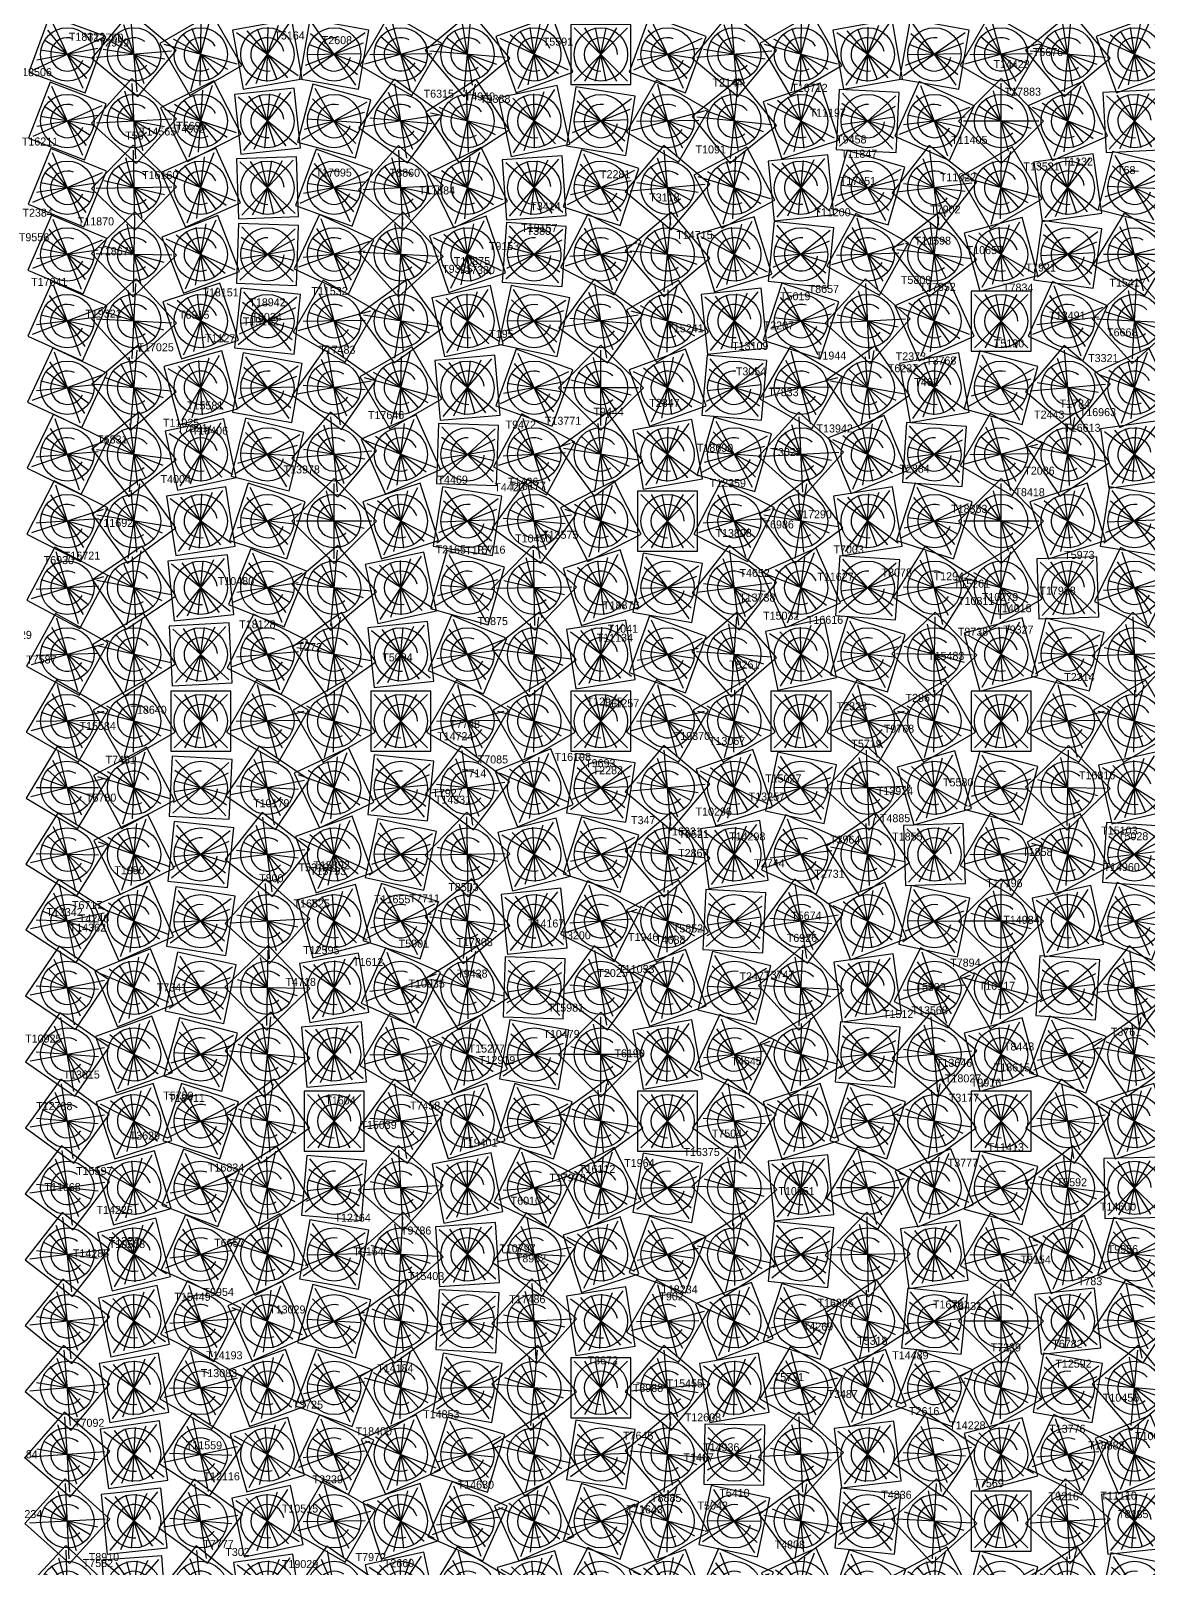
# Model space of a CAD drawing. Header units: metres. Extents: x -45 to 15052, y -45 to 15012.
# Drawn here: x 9045 to 10721, y 4729 to 7035 of the extents above; entities that cross this region are included whole.
import ezdxf

# ---------------------------------------------------------------- set-up
doc = ezdxf.new("R2010")
doc.units = ezdxf.units.M
for name, color, linetype in [('L0', 1, 'Continuous'), ('L1', 2, 'Continuous'), ('L10', 4, 'Continuous'), ('L11', 5, 'Continuous'), ('L2', 3, 'Continuous'), ('L3', 4, 'Continuous'), ('L4', 5, 'Continuous'), ('L5', 6, 'Continuous'), ('L6', 7, 'Continuous'), ('L7', 1, 'Continuous'), ('L8', 2, 'Continuous'), ('L9', 3, 'Continuous')]:
    doc.layers.add(name, color=color, linetype=linetype)

# ---------------------------------------------------------------- blocks, each defined once
blk = doc.blocks.new('CELL')
for p, q in [((-40, -40), (40, 40)), ((40, -40), (-40, 40)), ((-24, -40), (24, 40)), ((24, -40), (-24, 40)), ((-8, -40), (8, 40)), ((8, -40), (-8, 40))]:
    blk.add_line(p, q)
blk.add_lwpolyline([(-45, -45), (45, -45), (45, 45), (-45, 45)], close=True)
blk.add_circle((0, 0), 40)
blk.add_arc((0, 0), 25, 0, 270)

msp = doc.modelspace()

# ---------------------------------------------------------------- block references
at = {"layer": 'L0'}
for p, rotation in [((9800, 7000), 20), ((9900, 6900), 81), ((10000, 6800), 50), ((10100, 6700), 17), ((10200, 6600), 72), ((9100, 6500), 65), ((10300, 6500), 35), ((9200, 6400), 38), ((10400, 6400), 86.00000000000001), ((9300, 6300), 9), ((10500, 6300), 45), ((9400, 6200), 68), ((10600, 6200), 2), ((9500, 6100), 35), ((10700, 6100), 47), ((9700, 5900), 53), ((9800, 5800), 14), ((9900, 5700), 63), ((10000, 5600), 20), ((10100, 5500), 65), ((10200, 5400), 18), ((9100, 5300), 53), ((10300, 5300), 59.00000000000001), ((9200, 5200), 14), ((10400, 5200), 8), ((9300, 5100), 63), ((10500, 5100), 45), ((9400, 5000), 20), ((10600, 5000), 80), ((9500, 4900), 65), ((10700, 4900), 23), ((9600, 4800), 18), ((9700, 4700), 59.00000000000001)]:
    msp.add_blockref('CELL', p, dxfattribs=dict(at, rotation=rotation))
msp.add_blockref('CELL', (9600, 6000), dxfattribs=at)
at = {"layer": 'L1'}
msp.add_blockref('CELL', (9900, 7000), dxfattribs=at)
for p, rotation in [((10000, 6900), 59.99999999999999), ((10100, 6800), 28), ((10200, 6700), 84), ((9100, 6600), 66), ((10300, 6600), 48), ((9200, 6500), 40), ((10400, 6500), 10), ((10500, 6400), 59.99999999999999), ((9300, 6400), 12), ((9400, 6300), 72), ((10600, 6300), 18), ((9500, 6200), 40), ((10700, 6200), 64), ((9600, 6100), 6), ((9700, 6000), 59.99999999999999), ((9800, 5900), 22), ((9900, 5800), 72), ((10000, 5700), 30), ((10100, 5600), 76), ((10200, 5500), 30), ((9100, 5400), 54), ((10300, 5400), 72), ((9200, 5300), 16), ((10400, 5300), 22), ((9300, 5200), 66), ((10500, 5200), 59.99999999999999), ((9400, 5100), 24), ((10600, 5100), 6), ((9500, 5000), 70), ((10700, 5000), 40), ((9600, 4900), 24), ((9700, 4800), 66), ((9800, 4700), 16)]:
    msp.add_blockref('CELL', p, dxfattribs=dict(at, rotation=rotation))
at = {"layer": 'L10'}
for p, rotation in [((9600, 7000), 59.99999999999999), ((9700, 6900), 33), ((9800, 6800), 4), ((9900, 6700), 63), ((10000, 6600), 30), ((10100, 6500), 85), ((10200, 6400), 48), ((9100, 6300), 63), ((10300, 6300), 9), ((9200, 6200), 34), ((10400, 6200), 58), ((9300, 6100), 3), ((10500, 6100), 15), ((9400, 6000), 59.99999999999999), ((10600, 6000), 59.99999999999999), ((9500, 5900), 25), ((10700, 5900), 13), ((9600, 5800), 78), ((9700, 5700), 39), ((9800, 5600), 87.99999999999999), ((9900, 5500), 45), ((10100, 5300), 43.00000000000001), ((10200, 5200), 84), ((9100, 5100), 51), ((10300, 5100), 33), ((9200, 5000), 10), ((10400, 5000), 70), ((9300, 4900), 57.00000000000001), ((10500, 4900), 15), ((9400, 4800), 12), ((10600, 4800), 48), ((9500, 4700), 55), ((10700, 4700), 79)]:
    msp.add_blockref('CELL', p, dxfattribs=dict(at, rotation=rotation))
msp.add_blockref('CELL', (10000, 5400), dxfattribs=at)
at = {"layer": 'L11'}
for p, rotation in [((9700, 7000), 40), ((9800, 6900), 12), ((9900, 6800), 72), ((10000, 6700), 40), ((10100, 6600), 6), ((10200, 6500), 59.99999999999999), ((9100, 6400), 64), ((10300, 6400), 22), ((9200, 6300), 36), ((10400, 6300), 72), ((9300, 6200), 6), ((10500, 6200), 30), ((9400, 6100), 64), ((10600, 6100), 76), ((9500, 6000), 30), ((10700, 6000), 30), ((9600, 5900), 84), ((9700, 5800), 46), ((9800, 5700), 6), ((9900, 5600), 54), ((10000, 5500), 10), ((10100, 5400), 54), ((10200, 5300), 6), ((9100, 5200), 52.00000000000001), ((10300, 5200), 46), ((9200, 5100), 12), ((10400, 5100), 84), ((9300, 5000), 59.99999999999999), ((10500, 5000), 30), ((10600, 4900), 64), ((9400, 4900), 16), ((9500, 4800), 59.99999999999999), ((10700, 4800), 6), ((9600, 4700), 12)]:
    msp.add_blockref('CELL', p, dxfattribs=dict(at, rotation=rotation))
at = {"layer": 'L2'}
for p, rotation in [((10000, 7000), 70), ((10100, 6900), 39), ((10200, 6800), 6), ((9100, 6700), 67.00000000000001), ((10300, 6700), 61), ((9200, 6600), 42), ((10400, 6600), 24), ((9300, 6500), 15), ((10500, 6500), 75.00000000000001), ((10600, 6400), 34), ((9400, 6400), 76), ((9500, 6300), 45), ((10700, 6300), 81), ((9600, 6200), 12), ((9700, 6100), 67.00000000000001), ((9800, 6000), 30), ((9900, 5900), 81), ((10000, 5800), 40), ((10100, 5700), 87), ((10200, 5600), 42), ((9100, 5500), 55), ((10300, 5500), 85), ((9200, 5400), 18), ((10400, 5400), 36), ((9300, 5300), 68.99999999999999), ((10500, 5300), 75.00000000000001), ((9400, 5200), 28), ((10600, 5200), 22), ((9500, 5100), 75.00000000000001), ((10700, 5100), 57.00000000000001), ((9600, 5000), 30), ((9700, 4900), 73), ((9800, 4800), 24), ((9900, 4700), 63)]:
    msp.add_blockref('CELL', p, dxfattribs=dict(at, rotation=rotation))
at = {"layer": 'L3'}
for p, rotation in [((10100, 7000), 50), ((10200, 6900), 18), ((9100, 6800), 68), ((10300, 6800), 74), ((9200, 6700), 43.99999999999999), ((10400, 6700), 38), ((9300, 6600), 18), ((9400, 6500), 80), ((10600, 6500), 50), ((9500, 6400), 50), ((10700, 6400), 8), ((9600, 6300), 18), ((9700, 6200), 74), ((9800, 6100), 38), ((10000, 5900), 50), ((10100, 5800), 8), ((10200, 5700), 54), ((9100, 5600), 56), ((10300, 5600), 8), ((9200, 5500), 20), ((10400, 5500), 50), ((9300, 5400), 72), ((9400, 5300), 32), ((10600, 5300), 38), ((9500, 5200), 80), ((10700, 5200), 74), ((9600, 5100), 36), ((9700, 5000), 80), ((9800, 4900), 32), ((9900, 4800), 72), ((10000, 4700), 20)]:
    msp.add_blockref('CELL', p, dxfattribs=dict(at, rotation=rotation))
for p in [(10500, 6600), (9900, 6000), (10500, 5400)]:
    msp.add_blockref('CELL', p, dxfattribs=at)
at = {"layer": 'L4'}
for p, rotation in [((10200, 7000), 30), ((9100, 6900), 68.99999999999999), ((10300, 6900), 87), ((9200, 6800), 46), ((10400, 6800), 52.00000000000001), ((9300, 6700), 21), ((10500, 6700), 15), ((9400, 6600), 84), ((10600, 6600), 66), ((9500, 6500), 55), ((10700, 6500), 25), ((9600, 6400), 24), ((9700, 6300), 81), ((9800, 6200), 46), ((9900, 6100), 9), ((10000, 6000), 59.99999999999999), ((10100, 5900), 19), ((10200, 5800), 66), ((9100, 5700), 57.00000000000001), ((10300, 5700), 21), ((9200, 5600), 22), ((10400, 5600), 64), ((9300, 5500), 75.00000000000001), ((10500, 5500), 15), ((9400, 5400), 36), ((10600, 5400), 54), ((9500, 5300), 85), ((10700, 5300), 1), ((9600, 5200), 42), ((9700, 5100), 87), ((9800, 5000), 40), ((9900, 4900), 81), ((10000, 4800), 30), ((10100, 4700), 67.00000000000001)]:
    msp.add_blockref('CELL', p, dxfattribs=dict(at, rotation=rotation))
at = {"layer": 'L5'}
for p, rotation in [((9100, 7000), 70), ((10300, 7000), 10), ((9200, 6900), 48), ((10400, 6900), 66), ((9300, 6800), 24), ((10500, 6800), 30), ((9400, 6700), 87.99999999999999), ((10600, 6700), 82), ((9500, 6600), 59.99999999999999), ((10700, 6600), 42), ((9600, 6500), 30), ((9700, 6400), 87.99999999999999), ((9800, 6300), 54), ((9900, 6200), 18), ((10000, 6100), 70), ((10100, 6000), 30), ((10200, 5900), 78), ((9100, 5800), 58), ((10300, 5800), 34), ((9200, 5700), 24), ((10400, 5700), 78), ((9300, 5600), 78), ((10500, 5600), 30), ((9400, 5500), 40), ((10600, 5500), 70), ((10700, 5400), 18), ((9600, 5300), 48), ((9700, 5200), 4), ((9800, 5100), 48), ((10000, 4900), 40), ((10100, 4800), 78), ((10200, 4700), 24)]:
    msp.add_blockref('CELL', p, dxfattribs=dict(at, rotation=rotation))
for p in [(9500, 5400), (9900, 5000)]:
    msp.add_blockref('CELL', p, dxfattribs=at)
at = {"layer": 'L6'}
for p, rotation in [((9200, 7000), 50), ((10400, 7000), 80), ((9300, 6900), 27), ((10500, 6900), 45), ((10600, 6800), 8), ((9400, 6800), 2), ((9500, 6700), 65), ((10700, 6700), 59.00000000000001), ((9600, 6600), 36), ((9700, 6500), 5), ((9800, 6400), 62), ((9900, 6300), 27), ((10000, 6200), 80), ((10100, 6100), 41), ((9100, 5900), 59.00000000000001), ((10300, 5900), 47), ((9200, 5800), 26), ((10400, 5800), 2), ((9300, 5700), 81), ((10500, 5700), 45), ((9400, 5600), 43.99999999999999), ((10600, 5600), 86.00000000000001), ((10700, 5500), 35), ((9500, 5500), 5), ((9600, 5400), 54), ((9700, 5300), 11), ((9800, 5200), 56), ((9900, 5100), 9), ((10000, 5000), 50), ((10100, 4900), 89), ((10200, 4800), 36), ((9100, 4700), 47), ((10300, 4700), 71)]:
    msp.add_blockref('CELL', p, dxfattribs=dict(at, rotation=rotation))
msp.add_blockref('CELL', (10200, 6000), dxfattribs=at)
at = {"layer": 'L7'}
for p, rotation in [((9300, 7000), 30), ((10500, 7000), 59.99999999999999), ((9400, 6900), 6), ((10600, 6900), 24), ((9500, 6800), 70), ((10700, 6800), 76), ((9600, 6700), 42), ((9700, 6600), 12), ((9800, 6500), 70), ((9900, 6400), 36), ((10100, 6200), 52.00000000000001), ((10200, 6100), 12), ((9100, 6000), 59.99999999999999), ((10300, 6000), 59.99999999999999), ((9200, 5900), 28), ((10400, 5900), 16), ((10500, 5800), 59.99999999999999), ((9300, 5800), 84), ((9400, 5700), 48), ((10600, 5700), 12), ((9500, 5600), 10), ((10700, 5600), 52.00000000000001), ((9600, 5500), 59.99999999999999), ((9700, 5400), 18), ((9800, 5300), 64), ((9900, 5200), 18), ((10000, 5100), 59.99999999999999), ((10100, 5000), 10), ((10200, 4900), 48), ((9100, 4800), 48), ((10300, 4800), 84), ((10400, 4700), 28), ((9200, 4700), 4)]:
    msp.add_blockref('CELL', p, dxfattribs=dict(at, rotation=rotation))
msp.add_blockref('CELL', (10000, 6300), dxfattribs=at)
at = {"layer": 'L8'}
for p, rotation in [((10600, 7000), 40), ((9400, 7000), 10), ((9500, 6900), 75.00000000000001), ((10700, 6900), 3), ((9600, 6800), 48), ((9700, 6700), 19), ((9800, 6600), 78), ((9900, 6500), 45), ((10000, 6400), 10), ((10100, 6300), 63), ((10200, 6200), 24), ((9100, 6100), 61), ((10300, 6100), 73), ((9200, 6000), 30), ((10400, 6000), 30), ((10500, 5900), 75.00000000000001), ((9300, 5900), 87), ((9400, 5800), 52.00000000000001), ((10600, 5800), 28), ((9500, 5700), 15), ((10700, 5700), 68.99999999999999), ((9600, 5600), 66), ((9700, 5500), 25), ((9800, 5400), 72), ((9900, 5300), 27), ((10000, 5200), 70), ((10100, 5100), 21), ((10200, 5000), 59.99999999999999), ((9100, 4900), 49), ((10300, 4900), 7), ((9200, 4800), 6), ((10400, 4800), 42), ((9300, 4700), 51), ((10500, 4700), 75.00000000000001)]:
    msp.add_blockref('CELL', p, dxfattribs=dict(at, rotation=rotation))
at = {"layer": 'L9'}
for p, rotation in [((10700, 7000), 20), ((9500, 7000), 80), ((9600, 6900), 54), ((9700, 6800), 26), ((9800, 6700), 86.00000000000001), ((9900, 6600), 54), ((10000, 6500), 20), ((10100, 6400), 74), ((10200, 6300), 36), ((9100, 6200), 62), ((10300, 6200), 86.00000000000001), ((9200, 6100), 32), ((10400, 6100), 43.99999999999999), ((9400, 5900), 56), ((10600, 5900), 43.99999999999999), ((9500, 5800), 20), ((10700, 5800), 86.00000000000001), ((9600, 5700), 72), ((9700, 5600), 32), ((9800, 5500), 80), ((9900, 5400), 36), ((10000, 5300), 80), ((10100, 5200), 32), ((10200, 5100), 72), ((9100, 5000), 50), ((10300, 5000), 20), ((10400, 4900), 56), ((9200, 4900), 8), ((9300, 4800), 54), ((9400, 4700), 8), ((10600, 4700), 32)]:
    msp.add_blockref('CELL', p, dxfattribs=dict(at, rotation=rotation))
for p in [(9300, 6000), (10500, 6000), (10500, 4800)]:
    msp.add_blockref('CELL', p, dxfattribs=at)

# ---------------------------------------------------------------- texts
at = {"layer": 'L3'}
for s, p in [('T5164', (9410.4, 7022.3)), ('T18322', (9102.3, 7020.3)), ('T13760', (9129.7, 7019.1)), ('T2959', (9147, 7011.8)), ('T2608', (9481.4, 7015.3)), ('T5591', (9812.8, 7013)), ('T14423', (10488.5, 6979.3)), ('T5676', (10547.5, 6997.5)), ('T18506', (9022.4, 6967.3)), ('T2144', (10067.3, 6951.7)), ('T6315', (9634.2, 6935)), ('T4940', (9695.8, 6930.9)), ('T18712', (10185.5, 6943.8)), ('T17883', (10505.4, 6938)), ('T9388', (9718.8, 6927.3)), ('T11197', (10212.9, 6906.5)), ('T5696', (9263.3, 6886.9)), ('T16211', (9031.8, 6863.3)), ('T55', (9186.8, 6872.2)), ('T14565', (9208.8, 6878.3)), ('T4902', (9261.2, 6882.5)), ('T9458', (10252.7, 6866.4)), ('T11405', (10425.2, 6865.8)), ('T1091', (10041.9, 6851.4)), ('T11847', (10259.9, 6844.9)), ('T17095', (9472.1, 6816.7)), ('T8860', (9583.3, 6816.4)), ('T2281', (9898.7, 6814.3)), ('T13521', (10533.4, 6825.9)), ('T1132', (10592.2, 6833.2)), ('T68', (10673.8, 6820.5)), ('T16160', (9212.1, 6813)), ('T17451', (10258.1, 6804.2)), ('T11022', (10408.1, 6809.7)), ('T11884', (9626.9, 6789.9)), ('T3118', (9972.4, 6779.5)), ('T2384', (9032.7, 6756.5)), ('T3414', (9794.2, 6766.3)), ('T11200', (10220, 6757.1)), ('T7902', (10393.7, 6761.4)), ('T11870', (9115.6, 6743.5)), ('T19157', (9780.5, 6733.7)), ('T380', (9788.6, 6729.2)), ('T14715', (10013, 6723)), ('T9556', (9027.3, 6719.7)), ('T18677', (9146.4, 6698.7)), ('T9153', (9732, 6706.5)), ('T11598', (10370.5, 6714.6)), ('T10657', (10448.4, 6700.4)), ('T10875', (9679.5, 6684)), ('T17041', (9045.7, 6652.8)), ('T9325', (9661.9, 6672.3)), ('T17380', (9686.7, 6670.7)), ('T5808', (10349.8, 6655.8)), ('T7921', (10536.6, 6674.3)), ('T18151', (9302.5, 6637)), ('T11532', (9465.9, 6639)), ('T5019', (10168.6, 6631.2)), ('T8657', (10211.5, 6642.2)), ('T17852', (10377.7, 6645.3)), ('T7834', (10502.9, 6644.3)), ('T15417', (10662.4, 6651.6)), ('T18942', (9372.9, 6622.1)), ('T19321', (9126.9, 6605.1)), ('T6915', (9267.5, 6603.5)), ('T19102', (9363.1, 6593.4)), ('T6024', (9376, 6600.2)), ('T15241', (9999.5, 6583.1)), ('T2207', (10144, 6587.4)), ('T13491', (10572.2, 6602.3)), ('T1127', (9306.4, 6568.3)), ('T195', (9732.6, 6574.8)), ('T5190', (10489.2, 6560.5)), ('T6668', (10658.9, 6577.1)), ('T17025', (9205.2, 6554.7)), ('T17483', (9477.5, 6551)), ('T13109', (10096.7, 6556.7)), ('T1944', (10222.3, 6542.3)), ('T2373', (10342, 6541.1)), ('T3321', (10630.5, 6538.5)), ('T3054', (10102.3, 6518.6)), ('T6237', (10330.2, 6523.2)), ('T3768', (10387.4, 6534.8)), ('T462', (10369.8, 6502.5)), ('T2847', (9972.5, 6471.3)), ('T7833', (10150.9, 6487.3)), ('T1784', (10587.8, 6470.3)), ('T15581', (9279.4, 6467.4)), ('T17646', (9550.7, 6453)), ('T13771', (9816, 6444.5)), ('T9444', (9888.8, 6458)), ('T2443', (10549.4, 6453.7)), ('T16963', (10617.9, 6457.4)), ('T11025', (9243.4, 6441.5)), ('T7021', (9265, 6433.5)), ('T18406', (9286.6, 6429.7)), ('T9472', (9757.1, 6438.7)), ('T13942', (10223.3, 6432.9)), ('T16613', (10594.7, 6433.9)), ('T6831', (9144.7, 6416.4)), ('T18690', (10043.9, 6403.9)), ('T3022', (10155.6, 6397.5)), ('T4004', (9239.8, 6356.9)), ('T13978', (9424.2, 6371.5)), ('T4469', (9655, 6356.2)), ('T1426', (9760.7, 6353)), ('T2884', (10347.5, 6372.7)), ('T2086', (10534.8, 6369.6)), ('T4420', (9740.2, 6344.8)), ('T13177', (9763, 6347)), ('T12359', (10063, 6350.9)), ('T8418', (10520, 6337.3)), ('T18353', (10425.1, 6312.4)), ('T11692', (9144.2, 6291.3)), ('T6986', (10143.8, 6289)), ('T17290', (10191.8, 6304.2)), ('T10450', (9771.4, 6267.9)), ('T13575', (9811.8, 6273.5)), ('T13808', (10071.8, 6276.1)), ('T16721', (9094.8, 6242.2)), ('T2165', (9652.2, 6251.4)), ('T187', (9696.6, 6250.3)), ('T5716', (9711.4, 6251.2)), ('T7003', (10248.7, 6251.6)), ('T5973', (10594.6, 6243.3)), ('T6930', (9064.5, 6235.5)), ('T4652', (10107.7, 6216.2)), ('T8078', (10320.8, 6216.9)), ('T10480', (9325.6, 6204)), ('T11627', (10224.5, 6210.6)), ('T12942', (10398.9, 6211.3)), ('T15261', (10429, 6200.1)), ('T13738', (10107.2, 6179.3)), ('T10811', (10435.4, 6174.2)), ('T10279', (10471.2, 6180.1)), ('T17988', (10557.5, 6189.7)), ('T18876', (9903.2, 6167.6)), ('T15032', (10143.2, 6152.1)), ('T16616', (10208.8, 6145.9)), ('T14018', (10491.4, 6163.4)), ('T229', (9010.2, 6123.4)), ('T18128', (9357.7, 6139.2)), ('T9875', (9715.1, 6144)), ('T1041', (9910.2, 6132.6)), ('T8738', (10435.1, 6128.1)), ('T9327', (10503.1, 6131.4)), ('T272', (9445.1, 6105)), ('T11134', (9893.6, 6119.1)), ('T7587', (9038.2, 6086.4)), ('T5094', (9572.2, 6089.7)), ('T8261', (10092.2, 6078.8)), ('T15483', (10390.5, 6091.9)), ('T2314', (10594.7, 6060.1)), ('T18640', (9194.6, 6011)), ('T12945', (9878.4, 6023.4)), ('T11257', (9903, 6020.8)), ('T2323', (10253.5, 6016.3)), ('T286', (10356.7, 6028.9)), ('T15584', (9118.3, 5986.8)), ('T7748', (9673.3, 5989.7)), ('T14724', (9654.4, 5971.4)), ('T19370', (10009.2, 5971.8)), ('T13067', (10062, 5964.3)), ('T5719', (10275.5, 5960.2)), ('T9768', (10324.2, 5982.6)), ('T16198', (9830.7, 5940.3)), ('T7481', (9157.3, 5936)), ('T714', (9691.6, 5915.7)), ('T7085', (9715.3, 5936.5)), ('T9693', (9876.3, 5930.9)), ('T2282', (9887.6, 5920.4)), ('T15027', (10146.2, 5908)), ('T5580', (10412.9, 5902.2)), ('T16816', (10616.8, 5912.7)), ('T6780', (9127.9, 5879.3)), ('T10179', (9378.6, 5870.9)), ('T7927', (9647.3, 5886.4)), ('T14331', (9651, 5876.3)), ('T13257', (10121.6, 5880.9)), ('T13924', (10313.7, 5889.1)), ('T347', (9945.2, 5845.5)), ('T10296', (10041.9, 5858.4)), ('T4885', (10318.3, 5848.4)), ('T16231', (9996.8, 5828.5)), ('T9521', (10016.4, 5824.7)), ('T15103', (10650.2, 5829.8)), ('T14298', (10092.2, 5821)), ('T3964', (10243.5, 5816.3)), ('T1855', (10336.7, 5820.9)), ('T5028', (10675.2, 5821.4)), ('T15892', (9469, 5777.8)), ('T2867', (10015.8, 5796.3)), ('T2744', (10129.9, 5780.8)), ('T1858', (10531.6, 5797.8)), ('T1050', (9170.4, 5770.4)), ('T800', (9387.5, 5758.4)), ('T5310', (9446.6, 5774.5)), ('T15793', (9463.7, 5769.1)), ('T2731', (10219.9, 5765)), ('T14960', (10653.5, 5775.2)), ('T8503', (9671.2, 5745.1)), ('T17796', (10477.8, 5750.9)), ('T13342', (9068.6, 5707.6)), ('T6717', (9106.9, 5718.2)), ('T16525', (9439.2, 5720.5)), ('T11655', (9559.9, 5726.8)), ('T7711', (9613.1, 5728.2)), ('T14362', (9103.6, 5684.2)), ('T4246', (9117.3, 5698)), ('T14167', (9790.7, 5690.5)), ('T5674', (10185.3, 5702.3)), ('T14984', (10503.3, 5696)), ('T17808', (9683.4, 5662.5)), ('T3200', (9839.3, 5672.8)), ('T1946', (9940.7, 5670.3)), ('T4688', (9981.3, 5666)), ('T5852', (10007.8, 5683.1)), ('T6926', (10178.7, 5668.9)), ('T12595', (9453.6, 5650.5)), ('T5901', (9596.8, 5660.3)), ('T1612', (9528.3, 5632.8)), ('T9438', (9684.5, 5615.4)), ('T2025', (9894.7, 5616.3)), ('T11033', (9926, 5622.2)), ('T7894', (10423.7, 5631.8)), ('T7341', (9234, 5594.5)), ('T4718', (9427.2, 5602.9)), ('T10035', (9611.5, 5600.4)), ('T2477', (10107.7, 5611.3)), ('T3747', (10144.6, 5613.7)), ('T5593', (10371.6, 5595.2)), ('T10117', (10466.6, 5597)), ('T15981', (9820.3, 5564.2)), ('T1512', (10322.9, 5554.7)), ('T13568', (10365.6, 5560.2)), ('T10479', (9813.7, 5524.9)), ('T3761', (10664.5, 5528.1)), ('T10925', (9036.8, 5517.9)), ('T15277', (9701.7, 5502.9)), ('T8443', (10504.2, 5506)), ('T12919', (9717.2, 5485.8)), ('T6190', (9920.3, 5495.8)), ('T4645', (10095.6, 5483.9)), ('T13646', (10402.3, 5481.5)), ('T13615', (9094.2, 5464)), ('T18027', (10415.8, 5458.2)), ('T18615', (10489, 5474.6)), ('T5759', (9243.8, 5432.4)), ('T9916', (10454.7, 5451.9)), ('T12788', (9053.2, 5416.6)), ('T18411', (9251.7, 5428.8)), ('T1604', (9486.8, 5425.1)), ('T7458', (9613.8, 5417.4)), ('T3177', (10421.6, 5429.2)), ('T15039', (9539.4, 5388.5)), ('T3629', (9193.5, 5372.4)), ('T19401', (9690.6, 5362)), ('T7504', (10066.2, 5375.5)), ('T16375', (10023.8, 5347.8)), ('T11413', (10479.8, 5355)), ('T15597', (9113.2, 5319.3)), ('T16834', (9310.8, 5324.5)), ('T16112', (9867.2, 5322.3)), ('T1964', (9934.9, 5331.3)), ('T3777', (10420, 5331.7)), ('T11668', (9065.6, 5295.2)), ('T17978', (9822.7, 5309.1)), ('T5592', (10583.3, 5302.4)), ('T6010', (9764.7, 5274.7)), ('T10551', (10166.1, 5289.1)), ('T14225', (9143.7, 5260.9)), ('T12164', (9500.5, 5249.2)), ('T14600', (10648.1, 5265.9)), ('T9786', (9600.2, 5230)), ('T1224', (9161.9, 5214.2)), ('T10508', (9162.2, 5209.8)), ('T6657', (9320.1, 5211.6)), ('T10797', (9747.7, 5203.2)), ('T9956', (10659.9, 5202)), ('T14286', (9108.2, 5195.8)), ('T9154', (9528.8, 5198.8)), ('T8962', (9772.4, 5188.2)), ('T8154', (10529.1, 5186.4)), ('T15403', (9610.7, 5161.7)), ('T783', (10615.1, 5154)), ('T15449', (9260.4, 5130.6)), ('T9954', (9304.2, 5137.9)), ('T902', (9987.7, 5131.2)), ('T18234', (9990.6, 5141.7)), ('T13029', (9402.6, 5111.6)), ('T17486', (9762.4, 5127)), ('T16886', (10224.7, 5121.6)), ('T16761', (10397.9, 5119.1)), ('T8431', (10425.9, 5116.8)), ('T4269', (10202.7, 5086)), ('T5318', (10284.2, 5064.6)), ('T14193', (9308.2, 5042.9)), ('T14489', (10336.8, 5042.9)), ('T7239', (10484.3, 5054.6)), ('T6782', (10576.8, 5060.1)), ('T13083', (9300.1, 5016.1)), ('T14184', (9564.6, 5023.5)), ('T8672', (9880.1, 5035.3)), ('T12592', (10581.3, 5030.3)), ('T8988', (9947.8, 4994)), ('T15455', (9998.6, 5000.7)), ('T5731', (10159.1, 5010.2)), ('T3725', (9437.9, 4968.9)), ('T3487', (10239.7, 4984.8)), ('T10456', (10652.6, 4979.3)), ('T14853', (9633.5, 4954.5)), ('T12608', (10025.7, 4949.8)), ('T2616', (10362, 4959.1)), ('T7092', (9110, 4941.6)), ('T18400', (9532.3, 4928.9)), ('T14228', (10422.3, 4937.8)), ('T13776', (10572.2, 4932.7)), ('T11559', (9277.6, 4907.9)), ('T7645', (9933.2, 4922.3)), ('T14936', (10053.2, 4904.9)), ('T18883', (10630.6, 4907.6)), ('T10011', (10700.9, 4921.6)), ('T19184', (9001.2, 4894.5)), ('T1467', (10023.8, 4889.7)), ('T12116', (9304.2, 4861.4)), ('T3239', (9467.7, 4856.8)), ('T14630', (9685.3, 4848.9)), ('T6410', (10077.5, 4836.5)), ('T4836', (10320.4, 4833.7)), ('T7569', (10458.5, 4851)), ('T9216', (10571.1, 4831.3)), ('T11110', (10649.1, 4832.3)), ('T10515', (9421.6, 4813)), ('T11643', (9938.4, 4811.8)), ('T8885', (9975.2, 4829)), ('T5042', (10044.9, 4817.5)), ('T7234', (9016.9, 4804.7)), ('T8185', (10675.4, 4804.7)), ('T8910', (9132.1, 4740.3)), ('T7777', (9303.9, 4760)), ('T302', (9336.8, 4747.9)), ('T7972', (9532.2, 4740.2)), ('T4808', (10160.5, 4759.1)), ('T7582', (9123.1, 4731.3)), ('T19029', (9421.7, 4729.8)), ('T2660', (9574.5, 4731.1))]:
    msp.add_text(s, height=12, dxfattribs=at).set_placement(p)

doc.saveas('drawing.dxf')
